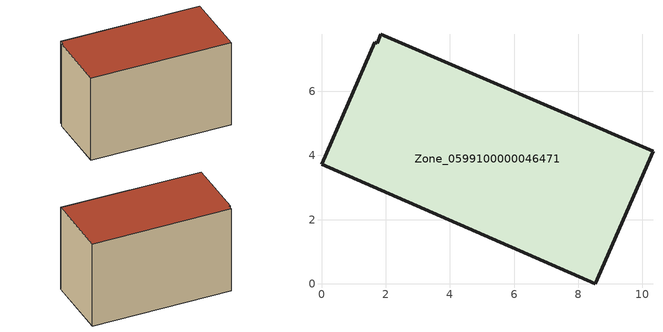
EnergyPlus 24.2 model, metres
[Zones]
Zone_0599100000046471
 floor ground (C_G): 1.85,7.78 10.33,4.13 8.53,0 0,3.72 1.66,7.53 1.73,7.5 z0
 wall outside (C_F): 8.53,0 10.33,4.13 1.85,7.78 1.73,7.5 1.66,7.53 0,3.72 8.53,0 z0:5.84
 roof outside (C_R): 10.33,4.13 1.85,7.78 1.73,7.5 1.66,7.53 0,3.72 8.53,0 z5.84
[BUILDING]
Pand.0599100000046471: North Axis=0; Terrain=City; Loads Convergence Tolerance Value=0.04; Temperature Convergence Tolerance Value=0.4; Solar Distribution=FullExterior; Maximum Number of Warmup Days=25; Minimum Number of Warmup Days=1
[Site:Location]
Rotterdam.The.Hague.AP_ZH_NLD Design_Conditions: Latitude=51.96; Longitude=4.45; Time Zone=1; Elevation=-4.5
[SITE:GROUNDTEMPERATURE:BUILDINGSURFACE]
18, 18, 18, 18, 18, 18, 18, 18, 18, 18, 18, 18
[MATERIAL] Thermal Absorptance=0.9; Solar Absorptance=0.7; Visible Absorptance=0.7
Name | Roughness | Thickness | Conductivity | Density | Specific Heat
G.TI.1946-1964 | MediumSmooth | 0.15 | 1 | 540 | 1210
F.TI.1946-1964 | Rough | 0.3 | 0.857143 | 1920 | 840
R.TI.1946-1964 | MediumRough | 0.2 | 0.277778 | 1500 | 1000
[CONSTRUCTION]
C_G: G.TI.1946-1964
C_F: F.TI.1946-1964
C_R: R.TI.1946-1964
[ZONE]
Zone_0599100000046471: Type=1; Multiplier=1; Ceiling Height=Autocalculate; Volume=Autocalculate; Floor Area=autocalculate; Part of Total Floor Area=Yes
[ZONEINFILTRATION:DESIGNFLOWRATE]
Infil_Zone_0599100000046471: Zone or ZoneList or Space or SpaceList=Zone_0599100000046471; Schedule=AlwaysOn; Design Flow Rate Calculation Method=Flow/Area; Flow Rate per Floor Area=0.003; Constant Term Coefficient=1; Temperature Term Coefficient=0; Velocity Term Coefficient=0; Velocity Squared Term Coefficient=0
[HVACTEMPLATE:ZONE:IDEALLOADSAIRSYSTEM]
Zone_0599100000046471: Maximum Heating Supply Air Temperature=50; Minimum Cooling Supply Air Temperature=13; Maximum Heating Supply Air Humidity Ratio=0.0156; Minimum Cooling Supply Air Humidity Ratio=0.0077; Heating Limit=NoLimit; Cooling Limit=NoLimit; Dehumidification Control Type=ConstantSensibleHeatRatio; Cooling Sensible Heat Ratio=0.7; Dehumidification Setpoint=60; Humidification Control Type=None; Humidification Setpoint=30; Outdoor Air Method=None; Outdoor Air Flow Rate per Person=0.00944; Outdoor Air Flow Rate per Zone Floor Area=0; Outdoor Air Flow Rate per Zone=0; Demand Controlled Ventilation Type=None; Outdoor Air Economizer Type=NoEconomizer; Heat Recovery Type=None; Sensible Heat Recovery Effectiveness=0.7; Latent Heat Recovery Effectiveness=0.65
[ZONECONTROL:THERMOSTAT]
ThermostatControl_Zone_0599100000046471: Zone or ZoneList=Zone_0599100000046471; Control Type Schedule=DualSetpointControlType; Control 1=Thermostat_Zone_0599100000046471; Temperature Difference Between Cutout And Setpoint=0
[THERMOSTATSETPOINT:DUALSETPOINT]
Thermostat_Zone_0599100000046471: Heating Setpoint Temperature Schedule=HeatingSetpoint_Zone_0599100000046471; Cooling Setpoint Temperature Schedule=CoolingSetpoint_Zone_0599100000046471
[SCHEDULE:COMPACT]
HeatingSetpoint_Zone_0599100000046471: Through: 12/31, For: AllDays, Until: 24:00, 21
CoolingSetpoint_Zone_0599100000046471: Through: 12/31, For: AllDays, Until: 24:00, 24
DualSetpointControlType: Through: 12/31, For: AllDays, Until: 24:00, 4
AlwaysOn: Through: 12/31, For: AllDays, Until: 24:00, 1
